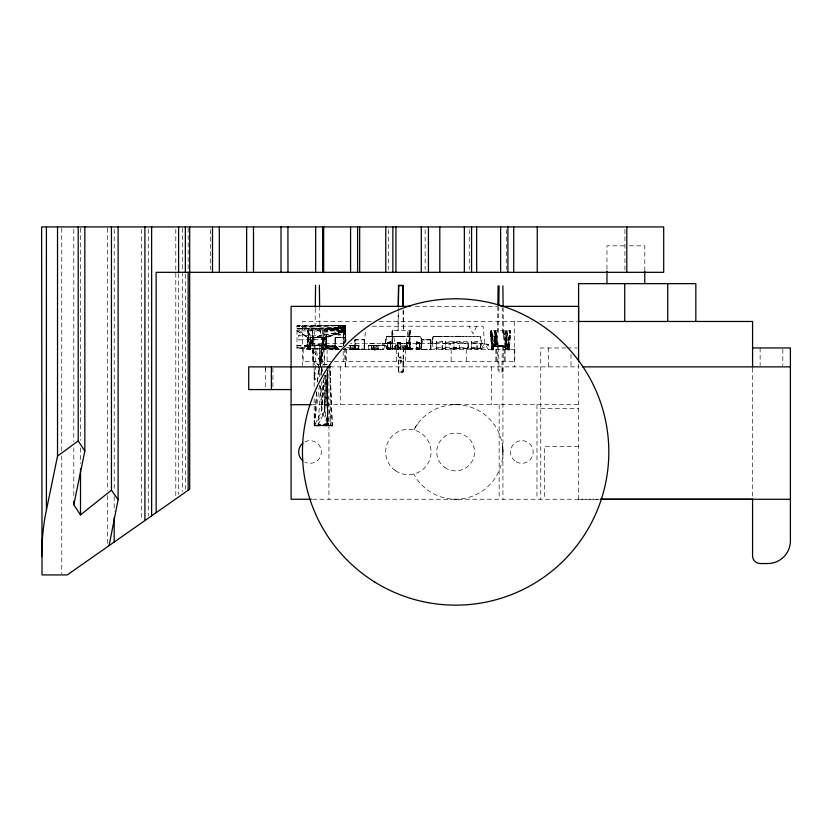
<?xml version="1.0" encoding="UTF-8"?>
<svg xmlns="http://www.w3.org/2000/svg" width="832" height="832" viewBox="0 0 832 832"><rect width="100%" height="100%" fill="white"/><g stroke="black" fill="none" stroke-linecap="round" stroke-linejoin="round"><path stroke-width="0.62" stroke-dasharray="4.16 3.12" d="M265.346 369.71L265.346 366.87M343.751 345.821L343.741 327.704L325.094 329.191L325.094 346.05L336.18 346.861L338.447 349.513L335.182 346.372L325.094 346.05M387.795 349.513L387.764 342.368L390.759 341.744L390.749 349.513L387.795 349.513L387.764 342.368L390.77 342.368L390.749 349.513L390.77 342.368L390.749 349.513L390.759 342.93L387.317 342.794L387.785 349.513L390.77 349.034L387.774 349.034M397.405 349.513L397.384 342.368L400.691 342.742L400.369 349.513L400.39 342.368L397.072 342.742L397.405 349.513L397.103 342.753L397.405 343.658L400.358 343.647L400.691 342.742L400.369 349.513L400.39 342.368L400.369 343.658L397.405 343.647L397.384 342.378L397.405 349.513L397.405 343.647M407.025 349.513L406.994 342.368L410.311 342.742L409.978 349.513L409.999 342.368L406.692 342.742L407.014 349.513L406.713 342.753L407.014 343.658L409.978 343.647L410.311 342.742L409.978 349.513L409.999 342.378L409.978 343.658L407.025 343.647L406.994 342.378L407.014 349.513L407.025 343.647M409.999 349.055L407.004 349.034L409.999 349.034L409.999 342.368M416.624 342.93L419.619 342.368C422.573 350.282 413.66 350.282 416.614 342.368L416.634 349.513L416.333 342.753L419.619 342.378L419.598 349.513L419.619 342.368L416.624 341.744L416.634 349.513L416.624 341.744L419.9 342.753L419.598 349.502L416.562 348.993M436.602 347.464L442.198 347.162L442.187 349.513L442.198 341.349L436.561 341.349L436.571 349.513L436.561 341.349M445.463 343.502L445.453 341.359L445.474 349.513L445.453 341.359L468.146 341.349L468.125 349.513L468.146 341.349M459.618 349.326L459.628 341.349M471.453 347.464L477.038 347.162L477.027 349.513L477.048 341.349L471.401 341.349L471.422 349.513L471.401 341.349M502.913 453.138L502.84 449.051M319.384 371.602L319.894 345.634L325.946 349.419L327.08 330.21L307.861 330.21L312.406 345.634L312.447 330.21L315.047 345.634L315.557 371.602M322.546 330.21L322.494 345.634L319.894 330.21L319.644 308.402M345.582 342.368L345.571 332.706L325.094 329.191L345.53 328.359L345.561 341.65L345.55 328.37L343.741 327.829L325.094 329.316L345.571 331.656L343.886 325.811L342.118 327.642L296.993 328.671L307.58 337.574L325.894 337.23L345.634 331.042L345.592 325.603L296.993 325.676L296.993 348.379L338.073 348.452L336.71 349.513L326.113 348.379L296.993 348.379M390.759 342.93L390.749 347.516L387.785 347.776L390.78 348.171M390.759 343.398L387.483 342.753L387.795 343.658L390.749 343.658L390.759 341.744L387.483 342.753L387.785 347.776L390.749 347.776M502.892 372.206L503.402 346.226L509.454 350.012L510.588 330.803L490.412 330.803L491.546 350.012L492.263 346.726L496.007 346.226L495.955 330.803L498.555 346.226L499.065 372.206M505.086 330.803L505.045 346.226L502.434 330.803L502.174 307.715M506.002 346.226L506.043 330.803L506.043 346.226L503.402 330.803L503.142 307.715M312.572 330.21L312.499 345.634L309.722 346.133L309.005 349.419L307.861 330.21L315.047 345.634M329.836 364.125L332.311 425.828L330.949 425.818L327.454 423.665L327.714 367.349M344.49 343.169L345.53 334.402L343.741 334.433L343.751 333.767L338.073 334.516L338.073 328.13L338.073 335.171L345.53 334.402L345.394 341.962M345.571 332.706L345.55 328.37L345.363 342.046M356.148 339.674L354.921 339.768L354.994 349.461L356.148 349.513L354.9 349.357L354.952 339.778L364.572 339.768L364.593 349.357L362.7 349.513L364.499 349.461L364.666 347.547M495.113 330.803L495.04 346.226L494.946 330.803L494.946 346.226L490.412 330.803L491.92 350.012L492.679 346.226L490.412 330.803L497.598 346.226L498.098 372.206M498.555 346.226L491.369 330.803L493.636 346.226L492.502 350.012L491.369 330.803L495.903 346.226L496.07 330.803M322.442 365.071L329.794 364.364L332.311 425.828L327.454 423.665L327.714 369.907M400.369 349.513L400.39 342.378M399.818 357.406L399.911 358.166L399.88 357.23M419.588 348.046L416.634 347.776L419.598 347.776M296.993 325.676L345.634 325.707L345.634 331.042L296.993 328.671L343.179 327.87L344.042 325.603L345.634 325.634L345.738 327.194L342.15 327.85L338.198 327.87L338.083 325.603L296.993 326.55L345.634 330.897L345.498 337.251L335.13 337.667L335.046 347.558L336.71 349.513M398.226 312.572L398.07 330.595L398.278 312.51M398.237 311.282L398.278 307.414M315.297 308.402L315.047 330.21L312.406 345.634L312.406 330.21L312.406 345.634M335.192 337.542L335.046 345.675L338.073 348.452L326.113 348.379L326.342 345.852L335.046 345.769L338.073 348.275L336.409 349.513L326.113 348.379L326.342 347.651L335.046 347.558L335.192 337.542L345.498 337.251L345.634 325.634L341.682 325.603L345.634 325.707L343.814 333.882L341.994 325.603L345.634 325.707L296.993 326.55L338.343 325.603L345.644 326.612L344.063 333.882L342.191 331.219L342.118 327.642L338.343 325.603L338.239 327.87L338.083 325.603M422.146 341.557L420.628 348.722L410.966 348.774L420.649 348.712L422.146 341.557L420.628 336.71L410.02 336.669M497.869 306.436L497.598 330.803L494.946 346.226L494.998 330.803L497.598 346.226M498.826 306.436L498.555 330.803L495.903 346.226L495.903 330.803L495.903 346.226M398.07 345.727L398.466 371.883L403.031 371.977L403.364 345.727L409.188 349.284L410.322 330.595L391.789 330.595L392.153 349.284L395.647 349.284L395.647 345.727L392.246 330.595L392.246 349.284L398.07 345.727L398.83 372.206L403.031 371.977L403.364 345.727M353.85 349.471L354.359 349.471M373.318 349.471L372.798 349.513L374.192 349.513L374.192 348.109L374.192 349.513M336.409 349.513L335.046 347.422L335.608 337.418M345.8 348.046L345.488 368.42L344.198 346.642M345.904 341.671L345.935 339.123L343.741 337.782M454.033 347.464L454.002 349.513L453.981 341.349L454.033 347.464L459.618 347.162M338.073 348.452L307.674 348.379L307.58 337.574L296.993 330.866L345.634 331.042L326.269 337.667L310.419 337.792L345.634 330.897L326.134 337.553L310.419 337.792L310.627 349.274L310.201 337.418M326.331 337.917L326.113 348.379L338.073 348.275M392.246 330.595L392.808 349.284L395.647 345.727L405.787 345.727L409.188 349.284L409.646 330.595L409.188 349.284L405.787 347.755L395.647 345.727L392.246 349.284M409.978 349.513L409.978 347.516L407.014 347.776M501.935 372.206L502.32 345.478L500.802 346.226M419.619 342.378L419.588 343.658L416.624 343.782L419.588 343.658L419.619 342.378L416.624 343.398M442.198 349.326L442.198 341.349M477.038 349.326L477.048 341.349M410.322 330.595L409.646 349.284L405.787 349.284L405.787 345.727L408.054 330.595L409.188 349.284M403.031 371.977L403.364 359.726M429.634 339.674L430.862 339.768L430.955 340.995L430.882 349.357L429.634 349.513L430.882 349.357L430.955 347.547M343.741 334.433L345.53 334.412L343.751 333.767M323.575 377.884L321.724 411.122L314.163 425.828L332.311 425.828L328.016 425.006L318.188 425.038L314.163 425.828L314.163 397.54M354.827 341.63L354.921 339.768L356.793 339.674M421.117 341.63L421.221 339.768L422.438 339.674M352.986 349.513L353.059 348.109M319.894 330.21L325.562 349.419L327.08 330.21L324.813 345.634L323.929 346.299L318.053 344.885L316.94 345.634L316.399 344.885L316.347 345.634L309.722 346.133L307.861 330.21L309.379 349.419L310.138 345.634L307.861 330.21L309.566 349.419L310.138 345.634L324.813 345.634L325.946 349.419L319.894 345.634M503.402 330.803L509.07 350.012L510.588 330.803L508.31 346.226L507.437 346.902L498.898 346.226L498.94 345.478L499.45 346.226L500.594 345.478L506.48 346.902L507.354 346.226L509.621 330.803L508.487 350.012L502.434 346.226L508.487 350.012L502.434 330.803M501.998 346.226L501.894 345.478L500.406 346.226L499.897 345.478L499.855 346.226L492.263 346.726L490.412 330.803L492.107 350.012L492.679 346.226L508.31 346.226L509.454 350.012L503.402 346.226M313.186 367.078L312.978 349.721L310.419 337.792L345.634 330.897L323.471 337.615L321.183 349.471L320.476 367.162M316.701 392.413L314.163 425.828L327.454 423.665L324.75 411.122L327.018 372.507M316.836 391.498L314.163 425.828L328.078 425.152L324.75 411.122L327.298 372.507L327.454 423.665L318.188 425.038L320.705 384.176M321.256 375.242L321.724 367.578L322.348 372.736M320.538 367.089L321.183 349.471L323.825 337.23L326.529 338.447M343.751 349.45L343.158 349.513L345.571 349.045L343.158 349.513L343.221 361.618M358.904 349.513L358.904 345.342L349.086 345.322L358.904 345.727L349.066 345.426L349.066 349.513M378.31 349.513L378.113 345.342L368.306 345.322L386.152 345.727L386.152 349.513M317.491 382.127L318.76 365.414L314.163 361.525L314.163 387.244M307.674 348.379L307.559 337.584L307.674 348.379L306.894 346.424L307.58 337.574L323.44 337.605L345.634 331.042M317.606 381.326L318.822 366.07L319.55 377.655M507.354 346.226L508.113 350.012L509.621 330.803M364.333 343.606L365.414 331.178M373.662 345.727L384.259 345.727L373.703 345.322M350.293 348.171L350.542 345.654L355.503 345.654L355.763 348.171L350.137 348.109L350.137 349.513L364.593 349.357L364.541 339.768L363.345 339.674M350.282 348.171L350.542 345.654L355.503 345.654L355.836 349.44M399.818 359.913L400.4 361.109L401.502 360.173L401.232 361.057M400.244 357.157C398.892 357.698 402.459 356.73 400.743 357.011M355.066 349.471L356.793 349.513L355.066 349.471L354.827 347.547M319.426 385.31L314.163 425.828L330.949 425.818L329.888 366.694M320.736 375.18L321.724 367.578L322.306 372.736M313.498 361.67L312.978 349.721L320.372 361.618L323.44 337.605L320.289 361.67L320.476 364.894M409.146 349.513L407.264 349.513L408.959 349.513M434.918 336.284L433.16 336.388L432.255 342.524L433.16 336.388L480.438 336.398L481.364 342.316L480.459 348.244L451.204 348.4M493.23 346.726L493.636 346.226L493.074 350.012L491.369 330.803L493.23 346.726L492.502 350.012M480.459 348.265L481.354 342.545L480.438 336.388L433.17 336.409L432.203 342.066L433.16 348.275L480.459 348.244L461.937 348.4M493.636 346.226L492.887 350.012L491.369 330.803M457.413 336.284L458.973 336.284M411.954 336.669L412.786 336.669L386.745 336.721L385.195 341.723L386.745 348.722L397.124 348.774L386.755 348.722L385.216 343.481M324.75 375.263L324.75 411.122L314.163 425.828L328.286 425.038L325.198 375.253M336.107 346.861L335.421 349.513L335.182 346.372M296.993 329.046L345.634 329.295L343.179 327.87L343.772 325.603M325.562 349.419L323.773 330.21L323.128 345.634L323.929 346.299L316.347 345.634L319.342 344.885L319.02 345.634L318.812 344.885L319.374 345.634L319.342 344.885L317.866 345.634L319.342 344.885L319.145 345.634L318.812 344.885L317.294 345.634M509.07 350.012L507.27 330.803L506.636 346.226L507.437 346.902L501.561 345.478L499.855 346.226L501.353 345.478L501.706 346.226L501.894 345.478L500.386 346.226M502.954 346.226L502.85 345.478L501.998 346.226L501.353 345.478L501.53 346.226L501.894 345.478L501.03 346.226L501.894 345.478L501.363 346.226L502.85 345.478L502.653 346.226L502.32 345.478L502.882 346.226M368.274 349.513L368.306 345.322M358.145 349.513L358.145 345.342L358.904 345.727L349.086 345.322M345.592 325.603L345.727 327.61L343.179 327.87L343.814 325.603L345.738 327.194L343.814 333.882M336.18 346.861L335.421 349.513L335.296 346.809L325.094 345.977L344.292 346.663M385.258 343.918L386.942 336.669M420.649 348.712L422.115 343.72M309.005 349.419L310.138 345.634L309.722 346.133M491.546 350.012L492.679 346.226L492.263 346.726L498.857 346.226M343.886 325.811L342.191 331.219L345.488 331.635L344.063 333.882L342.118 327.642L345.644 326.612L344.209 325.603L345.644 326.612L343.886 325.811L344.063 333.882M345.738 327.194L343.179 327.87L343.897 325.603L345.727 327.61L296.993 328.671M314.163 372.31L314.912 372.746L314.163 373.214L314.912 373.152L314.163 375.346L314.912 379.527L314.163 379.964L314.912 379.09L314.163 375.263L314.912 373.152L314.163 372.403L314.912 379.527L314.163 379.049L314.912 379.09M447.377 336.357L448.625 336.284L447.606 336.357M314.163 377.978L314.912 376.002L314.163 373.641L314.912 373.194L314.163 372.798M383.5 349.513L385.018 345.342L386.152 345.727M314.163 374.639L314.912 372.746L314.912 379.309L314.163 380.058M501.374 346.226L502.85 345.478L502.518 346.226L502.32 345.478M325.094 339.071L299.01 339.903L298.626 339.071L299 335.213L325.094 336.045M298.626 336.045L299.01 335.213M318.188 425.038L324.75 411.122L323.284 380.463M314.163 374.743L314.912 373.152M476.674 326.206L473.096 333.778L469.113 326.206M378.113 345.727L368.274 345.426L378.082 345.322L377.354 345.342L377.354 349.513L378.061 349.513M425.703 349.357L426.462 349.357L425.859 349.284M399.786 357.812L400.098 357.282M326.113 348.379L326.269 337.667L326.342 347.963L335.046 347.422M473.273 343.606L480.834 343.377L480.834 349.513L484.463 343.606L488.405 344.677L488.405 349.513L484.463 343.606M399.994 336.669L398.122 336.669L398.809 336.669M364.499 349.461L363.345 349.513L364.593 349.357M306.842 349.513L310.617 343.606L344.146 343.606M417.331 424.226L413.785 429.936A47.299 47.299 0 0 1 485.566 415.355A47.299 47.299 0 0 1 485.566 488.592A47.299 47.299 0 0 1 413.785 474.011M318.822 345.634L319.342 344.885L318.49 345.634M502.32 346.226L502.85 345.478L500.448 346.226M459.493 336.357L460.096 336.284M318.635 345.634L319.342 344.885M501.186 346.226L501.894 345.478M502.143 346.226L502.85 345.478M421.117 347.547L421.19 349.357L422.438 349.513L421.19 349.357L421.242 339.778L423.082 339.674L421.242 339.768L421.19 349.357L430.789 349.461L428.99 349.513L430.872 349.305L430.862 339.768L430.955 341.63M376.969 348.171C378.591 350.605 369.918 350.99 371.27 348.109L377.042 348.109L371.27 348.109M443.009 349.513L450.57 343.377L450.57 349.513M480.834 349.513L488.405 344.677L484.619 343.606L350.594 343.606M399.901 336.669L399.672 336.669M314.163 379.756L314.912 379.309L314.163 377.489M345.644 326.612L343.179 327.87L345.478 326.664L344.042 325.603M343.179 327.87L345.478 326.664M498.898 346.226L500.594 345.478L500.947 346.226M401.71 362.544L399.818 363.282L400.556 362.731M399.37 336.669L398.757 336.742M374.421 349.513L372.902 345.342L371.769 345.727L371.769 349.513M359.694 349.357L359.622 349.357M430.841 339.778L421.221 339.768L430.862 339.768L428.99 339.674M408.522 336.669L407.264 336.669M454.251 348.4L453.918 348.4M411.445 336.669L412.183 336.742M408.845 349.513L407.493 349.513M456.934 336.284L455.374 336.284M463.237 336.357L463.653 336.284M411.32 336.669L410.54 336.669L411.206 336.669M408.772 336.669L409.146 336.669M466.638 336.284L465.941 336.284M326.342 346.882L335.046 345.675M455.697 336.284L456.342 336.284M457.735 336.284L458.38 336.284M364.135 349.357L364.135 339.82L355.087 339.934L355.358 349.357M430.425 349.357L430.425 339.82L421.377 339.934L421.647 349.357M296.993 347.558L306.894 346.424M400.098 336.742L400.774 336.669M343.741 327.829L325.094 329.316L345.582 328.463M411.788 336.742L412.61 336.669M397.405 347.776L400.358 347.516M448.323 336.284L433.17 336.409M455.759 336.357L456.706 336.284M457.798 336.357L458.744 336.284M402.865 371.883L398.83 372.206L398.07 369.179M364.541 339.768L362.7 339.674L364.562 339.768L364.666 341.63M327.361 364.302L318.698 364.936L314.163 361.525M328.151 424.819L314.163 425.828L328.016 425.006L332.311 425.828M395.647 347.246L405.787 346.611L409.646 349.284L409.188 330.595M397.374 348.171L400.358 348.046M406.994 348.171L409.978 348.046M314.163 373.214L314.912 373.194L314.163 373.142M335.171 337.574L345.498 337.251M358.873 345.322L349.066 345.727L349.814 345.342L349.814 349.513M454.48 404.695L456.799 404.695M456.799 499.252L454.48 499.252M345.582 328.754L325.094 329.191L343.741 329.202L338.073 328.858M387.317 342.794L391.061 342.753M395.023 336.669L386.745 336.721L385.216 341.952M422.167 341.952L420.618 336.7L386.755 336.721L396.375 336.669M416.614 349.055L419.609 349.034M402.272 336.669L386.745 336.721L420.628 336.71M397.103 342.753L400.691 342.742L397.072 342.742M406.713 342.753L410.311 342.742L406.692 342.742M624.177 245.825L606.965 245.825L606.965 269.786M629.314 245.825L644.79 245.825L644.79 269.786M415.418 306.353L497.006 306.353M371.332 321.474L302.463 321.474L302.463 365.57M379.132 321.474L532.282 321.474M539.999 321.474L577.294 321.474M372.185 326.206L483.101 326.206L484.619 343.606M436.81 336.284L435.188 336.284M349.066 345.342L358.904 345.342M368.274 345.342L385.018 345.727M296.993 345.779L307.434 345.769L307.434 347.786L296.993 347.318M350.137 348.109L355.898 348.109M387.795 348.046L390.749 348.046M565.968 347.953L540.758 347.953L540.758 499.252M567.237 347.953L577.325 347.953M386.745 348.722L420.628 348.722M349.814 349.128L358.145 349.128M369.034 349.128L383.5 349.128M400.67 358.79L401.502 358.79M330.2 366.87L578.583 366.87M311.834 404.695L578.583 404.695M540.758 408.491L578.583 408.491M578.583 446.306L544.534 446.306L544.534 499.252M312.541 499.252L599.352 499.252M578.583 499.273L599.373 499.273M436.405 342.701L442.343 342.711M453.835 342.701L459.774 342.711M471.255 342.701L477.194 342.711M445.474 347.287L468.083 347.422M444.974 342.493L468.302 342.701M416.333 342.753L420.066 342.794M400.535 357.032L401.066 357.032M296.993 345.592L307.434 345.946M390.759 343.782L387.785 343.658L387.764 342.368M407.025 348.046L410.01 348.171M397.405 348.046L400.39 348.171M351.967 349.44L353.059 349.513L352.986 348.109M455.926 348.4L454.99 348.327L455.572 348.4M407.025 347.516L409.978 347.776M397.405 347.516L400.369 347.776M310.617 343.606L341.567 346.83M346.726 347.36L367.359 349.513M447.2 336.284L447.803 336.357M480.834 343.606L488.405 344.677M458.11 336.284L458.63 336.357M456.071 336.284L456.466 336.284M460.221 336.284L460.855 336.284M325.187 375.232L328.016 425.006L330.949 425.818L325.562 375.18M309.785 337.397L310.378 337.667L310.617 349.346L310.378 337.667M296.993 330.866L308.048 337.418M405.184 349.513L397.623 343.377L397.623 349.513M390.052 349.513L382.491 343.377L382.491 349.513M506.48 346.902L505.679 346.226L506.314 330.803L508.113 350.012M314.163 378.518L314.912 379.527M400.119 360.859L400.026 360.433M298.626 339.071L299.021 339.903M314.163 374.348L314.912 376.002M327.454 423.665L321.724 411.122L320.07 385.382M310.419 337.792L320.372 361.618M499.897 345.478L500.167 346.226M498.94 345.478L499.2 346.226M316.399 344.885L316.659 345.634M501.353 345.478L501.613 346.226M318.812 344.885L319.062 345.634M378.082 345.322L368.274 345.727L369.034 345.342L369.034 349.513M342.368 325.718L343.938 332.301M345.259 325.603L345.727 327.61M502.455 445.297L502.934 451.974M501.561 345.478L501.602 346.226M500.594 345.478L500.635 346.226M343.741 338.957L344.126 345.363M318.053 344.885L318.094 345.634M325.894 337.23L326.342 345.852M324.75 411.122L323.19 380.463L321.724 411.122L321.724 381.67M406.994 342.368L407.014 343.658M397.384 342.368L397.405 343.658M403.125 309.92L403.364 330.595L403.187 309.993M327.465 372.476L328.016 425.006M506.002 330.803L506.043 346.226M782.839 349.222L782.839 365.612M760.136 347.953L760.136 365.612M752.575 368.17L752.575 497.962M624.936 229.486L624.936 270.338M578.583 364.27L578.583 499.252M571.012 354.266L571.012 366.87M548.319 347.953L548.319 366.87M536.973 404.695L536.973 499.252M514.28 321.474L514.28 366.87M506.282 229.767L506.282 269.485M505.138 349.513L505.138 361.618M504.171 349.513L504.171 361.618M502.934 366.87L502.934 499.252M499.148 404.695L499.148 499.252M496.818 349.513L496.818 361.618M495.862 349.513L495.862 361.618M491.587 366.87L491.587 404.695M469.258 229.767L469.258 269.485M466.263 349.513L466.263 361.618M465.702 343.606L458.141 343.606M451.142 349.513L451.142 361.618M435.448 343.606L427.877 343.606M425.142 229.767L425.142 269.485M420.316 343.606L412.745 343.606M405.59 349.513L405.59 361.618M396.531 349.513L396.531 361.618M388.658 229.767L388.658 269.485M375.211 348.171L375.211 346.767L373.1 346.767L373.1 348.171M374.92 343.606L367.359 343.606M354.078 348.171L354.078 346.767L351.967 346.767L351.967 348.171M346.622 349.513L346.622 361.618M343.741 327.704L343.751 345.675M340.288 366.87L340.288 404.695M328.931 366.87L328.931 499.252M327.09 349.513L327.09 361.618M321.724 367.578L321.724 373.984M321.63 349.513L321.63 361.618M321.09 349.513L321.09 361.618M319.384 349.513L319.384 361.618M313.31 349.513L313.31 361.618M312.77 349.513L312.77 361.618M272.917 368.129L272.917 388.305M265.346 368.129L265.346 388.305M210.486 229.767L210.486 269.485M188.157 228.228L188.157 271.024M185.359 274.123L185.359 489.674M182.697 228.218L182.697 491.514M178.599 273.666L178.599 494.364M175.791 229.362L175.791 496.496M148.273 229.362L148.273 515.767M141.43 229.403L141.43 520.52M114.202 229.393L114.202 490.35M114.202 496.506L114.202 511.274M107.432 228.176L107.432 490.568M107.432 495.56L107.432 544.294M80.506 228.218L80.506 440.326M80.506 448.042L80.506 463.466M73.809 229.414L73.809 441.553M73.809 447.751L73.809 498.618M61.755 228.207L61.755 450.819M61.755 455.936L61.755 573.643M304.814 441.896A11.346 11.346 0 0 1 321.37 451.974A11.346 11.346 0 0 1 304.814 462.051M345.55 328.37L345.54 341.973L345.53 328.359M323.066 337.407L321.838 365.061L323.409 337.407L324.636 365.061L323.066 337.407M371.675 345.654L371.436 348.171L371.675 345.654L376.636 345.654L376.896 348.171L376.636 345.654L371.675 345.654M421.21 349.305L423.082 349.513L421.21 349.315M450.57 343.377L443.009 343.606L450.57 343.377M400.379 349.034L397.384 349.055L400.39 349.055M390.052 343.377L382.491 343.377L390.052 343.377M405.184 343.377L397.623 343.377L405.184 343.377M514.779 349.513L303.191 349.513L303.17 361.618L514.779 361.618L514.8 349.513M395.574 470.725A22.693 22.693 0 0 0 430.997 453.679A22.693 22.693 0 0 0 398.528 431.527A22.693 22.693 0 0 0 395.574 470.725M516.173 461.802A11.346 11.346 0 0 0 533.187 451.974A11.346 11.346 0 0 0 516.173 442.146A11.346 11.346 0 0 0 516.173 461.802M444.746 467.438A18.918 18.918 0 0 0 474.469 453.679A18.918 18.918 0 0 0 447.689 434.814A18.918 18.918 0 0 0 444.746 467.438"/><path stroke-width="1.25" d="M189.686 226.928L189.686 489.195L67.257 574.922L42.026 574.922L41.61 226.928L663.697 226.928L663.697 272.324L156.135 272.324L156.135 512.689M398.289 306.134L398.601 285.376L402.969 285.532L403.146 306.134M315.307 307.122L315.557 285.324M497.879 305.146L498.098 285.917M498.846 305.146L499.065 285.917M41.61 556.65L41.912 546.218M398.351 306.051L398.601 285.376M109.075 545.636L118.123 499.668L118.123 226.928M57.533 226.928L57.533 456.071L45.126 516.391A279.646 262.777 5 0 0 41.954 546.218M111.446 226.928L111.446 490.183L80.506 514.883L73.809 504.826L84.833 451.038L84.833 226.928M78.198 226.928L78.198 440.939L57.533 456.071M398.466 285.532L402.969 285.532M410.238 306.353L291.106 306.353L291.106 499.252L311.282 499.252M500.885 306.353L578.583 306.353L578.583 361.826M752.575 347.953L790.4 347.953L790.4 540.842A22.693 22.693 0 0 1 767.707 563.545L760.136 563.545A7.561 7.561 0 0 1 752.575 555.974L752.575 499.273M328.661 366.87L248.706 366.87L248.706 389.563L291.106 389.563M582.473 366.87L790.4 366.87M291.106 404.695L311.282 404.695M600.558 499.252L752.575 499.252M600.673 499.273L790.4 499.273M118.123 499.668L111.446 490.183M84.833 451.038L78.198 440.939M502.892 285.917L503.121 306.436M402.834 285.376L403.083 306.051M319.384 285.324L319.634 307.122M752.575 366.87L752.575 321.474L578.583 321.474L578.594 283.65L695.833 283.65L695.833 321.474M667.722 283.65L667.722 321.474M644.79 271.045L644.79 283.65M626.808 226.928L626.808 272.324M624.718 283.65L624.718 321.474M606.965 271.045L606.965 283.65M537.254 226.928L537.254 272.324M513.718 226.928L513.718 272.324M507.915 226.928L507.915 272.324M500.625 226.928L500.625 272.324M476.642 226.928L476.642 272.324M471.578 226.928L471.578 272.324M464.35 226.928L464.35 272.324M439.806 226.928L439.806 272.324M428.438 226.928L428.438 272.324M421.294 226.928L421.294 272.324M395.938 226.928L395.938 272.324M392.86 226.928L392.86 272.324M385.778 226.928L385.778 272.324M359.663 226.928L359.663 272.324M357.594 226.928L357.594 272.324M350.574 226.928L350.574 272.324M323.669 226.928L323.669 272.324M322.618 226.928L322.618 272.324M315.661 226.928L315.661 272.324M287.924 226.928L287.966 272.324M281.018 226.928L281.018 272.324M271.398 366.87L271.398 389.563M253.5 226.928L253.5 272.324M246.636 226.928L246.636 272.324M219.315 226.928L219.315 272.324M212.503 226.928L212.503 272.324M188.157 272.324L188.157 490.266M185.359 226.928L185.359 272.324M178.599 226.928L178.599 272.324M151.632 226.928L151.632 515.84M144.914 226.928L144.914 520.551M114.202 517.431L114.202 542.048M80.506 468.614L80.506 514.883M73.809 501.103L73.809 504.826M46.405 226.928L46.405 509.662M302.869 460.782A11.346 11.346 0 0 1 302.869 443.165M374.733 582.046A153.182 153.182 0 0 0 608.733 456.997A153.182 153.182 0 0 0 383.438 316.878A153.182 153.182 0 0 0 374.733 582.046"/></g></svg>
